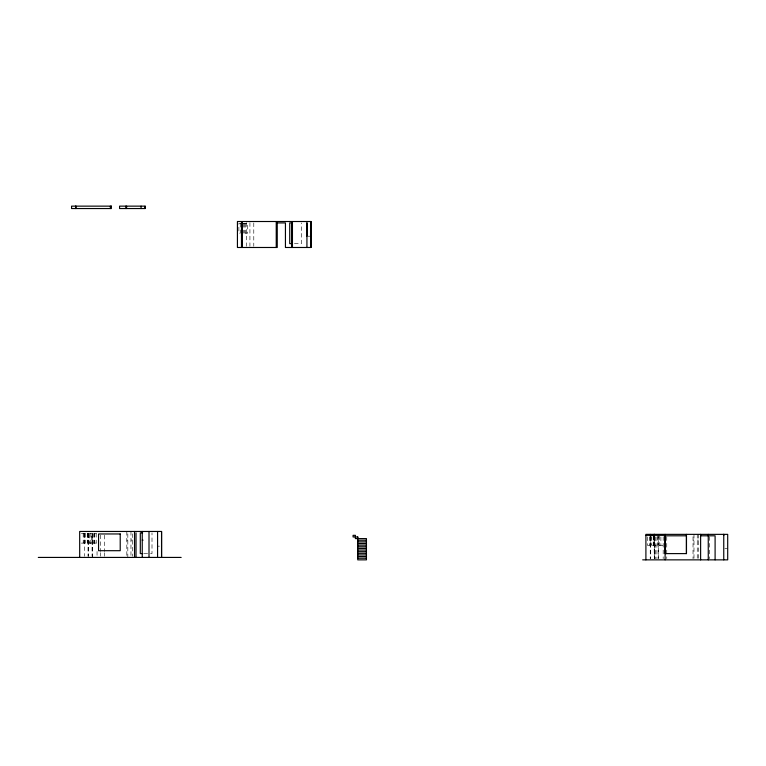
<?xml version="1.0" encoding="UTF-8"?>
<svg xmlns="http://www.w3.org/2000/svg" width="766" height="766" viewBox="0 0 766 766"><rect width="100%" height="100%" fill="white"/><g stroke="black" fill="none" stroke-linecap="round" stroke-linejoin="round"><path stroke-width="0.57" stroke-dasharray="3.83 2.87" d="M650.468 536.88L650.257 558.749L650.219 536.679M241.855 223.433L238.887 223.433L238.887 233.161L240.256 233.161L240.256 223.433M242.851 223.433L247.715 223.433L247.715 233.161L243.655 233.161M307.951 236.206L310.977 236.206M294.412 243.636L301.421 243.636L301.421 222.925M81.32 533.385L96.344 533.385M130.967 540.068L132.441 540.068M126.811 540.116L127.826 540.116M693.029 540.135L693.986 540.135M697.261 540.135L698.582 540.135M81.32 543.104L91.47 543.104L91.47 533.385M96.344 543.104L92.274 543.104L92.274 533.385M662.896 545.43L647.519 545.43L647.519 536.88M157.518 546.158L159.539 546.158M724.808 548.312L727.7 548.312M143.816 553.588L152.003 553.588L152.003 532.877M650.305 537.684L650.497 545.43M654.308 537.665L654.308 558.692L654.001 535.807L654.001 545.43M654.308 535.329L654.317 558.692M709.508 536.679L709.508 558.73M698.582 534.362L698.582 558.701M697.261 534.362L697.261 558.701M693.986 534.362L693.986 558.701M693.029 536.679L693.029 558.701M666.755 536.679L666.755 558.701M663.174 536.679L663.174 558.701M660.895 536.88L660.895 545.43M659.545 535.807L659.545 545.43M658.683 536.679L658.683 558.701M658.501 534.362L658.501 558.701M657.467 535.807L657.467 545.43M656.95 536.88L656.95 558.749M655.619 536.88L655.619 558.749M654.729 535.807L654.729 545.43M654.451 536.679L654.451 558.701M653.647 535.807L653.647 545.43M653.187 535.807L653.207 545.43M651.272 536.88L651.292 545.43M650.937 535.807L650.937 545.43M650.21 535.807L650.21 545.43M649.415 536.88L649.415 545.43M253.785 222.925L253.785 246.317M249.927 222.686L249.927 246.307M246.47 222.686L246.47 246.307M245.618 223.433L245.618 233.161M244.201 223.433L244.201 233.151M243.818 223.433L243.818 233.161M132.441 533.816L132.441 556.279M130.967 531.46L130.967 556.279M127.826 533.816L127.826 557.428M126.811 531.46L126.811 557.428M104.368 535.214L104.368 551.587M104.368 552.755L104.368 556.26M100.499 535.003L100.499 551.53M100.499 552.707L100.499 556.25M97.052 551.53L97.052 556.25M96.2 533.385L96.2 543.104M94.773 533.385L94.773 543.094L89.459 543.104L89.459 533.385M94.4 533.385L94.4 543.104M93.423 533.385L93.423 543.094M92.629 533.816L92.629 556.25M92.495 533.816L92.495 557.428M92.064 533.816L92.064 556.25M90.828 533.385L90.828 543.104M88.779 533.385L88.779 543.104M88.521 533.816L88.521 556.25M88.387 533.816L88.387 556.25M88.071 533.385L88.071 543.104M88.013 533.816L88.013 556.25M87.477 533.385L87.477 543.104M87.257 533.385L87.257 543.104M85.409 533.385L85.409 543.104M84.739 533.385L84.739 543.104M84.595 533.385L84.595 543.104M84.356 533.385L84.356 556.288M84.03 533.385L84.03 543.104M83.207 533.385L83.207 543.104"/><path stroke-width="1.15" d="M145.1 208.544L145.1 206.14L119.573 206.14L119.573 208.544L145.1 208.544L145.1 206.14M161.559 531.46L161.559 557.428L161.559 531.46L79.683 531.46L79.683 557.428M277.235 222.925L285.44 222.925L285.44 247.485L310.977 247.485L310.977 221.508L237.431 221.508L237.431 247.485L277.244 247.485L277.244 221.508M654.308 535.329L654.308 534.381L651.426 535.089M665.099 535.807L665.099 553.607L686.451 553.607L686.451 535.807L665.099 535.807L665.099 559.86M357.741 538.594L357.751 536.966L353.078 536.966L353.078 535.329L355.424 535.329L355.405 538.594L366.445 538.594L366.445 559.86L357.741 559.86L357.751 536.966M654.097 535.329L654.308 534.362M292.066 222.925L289.73 222.925L289.73 243.636L292.066 243.636M291.674 230.212L292.449 230.212M142.648 532.877L140.302 532.877L140.302 553.588L142.648 553.588M645.901 535.329L665.099 535.329L665.099 534.362M700.622 535.807L715.099 535.807L715.099 559.86M142.246 540.116L143.031 540.164M357.741 540.231L366.445 540.231M357.741 541.868L366.445 541.868M357.741 543.506L366.445 543.506M357.741 545.143L366.445 545.143M357.741 546.771L366.445 546.771M357.741 548.408L366.445 548.408M357.741 550.045L366.445 550.045M357.741 551.683L366.445 551.683M357.741 553.32L366.445 553.32M357.741 554.948L366.445 554.948M357.741 556.585L366.445 556.585M38.3 557.428L181.159 557.428M357.741 558.222L366.445 558.222M642.674 559.86L727.7 559.86L727.7 534.362L645.901 534.362L645.901 559.86M650.219 534.362L650.468 535.329M306.936 223.327L306.946 236.206M723.841 534.362L723.841 535.329M723.755 534.362L723.755 559.86M708.253 534.362L708.263 559.86M700.622 534.362L700.622 559.86M686.451 534.362L686.451 553.607M310.977 221.508L310.977 247.485M306.946 221.508L306.927 247.485M292.449 221.508L292.449 247.485M291.674 221.508L291.674 247.485M276.239 221.508L276.239 247.485M242.046 221.508L242.046 247.485M241.912 221.508L241.912 247.485M241.481 221.508L241.481 247.485M157.566 531.46L157.566 557.428M149.006 531.46L149.006 557.428M142.246 531.46L142.246 557.428M141.059 206.14L141.059 208.544M136.022 532.877L136.022 557.428M134.519 531.46L134.519 557.428M126.581 206.14L126.581 208.544M125.796 206.14L125.796 208.544M110.361 206.14L110.361 208.544M76.045 206.14L76.045 208.544M75.614 206.14L75.614 208.544M111.376 206.14L71.564 206.14L71.564 208.544L111.376 208.544L111.376 206.14M120.214 533.959L98.565 533.959L98.565 550.697L120.214 550.697L120.214 533.959"/></g></svg>
